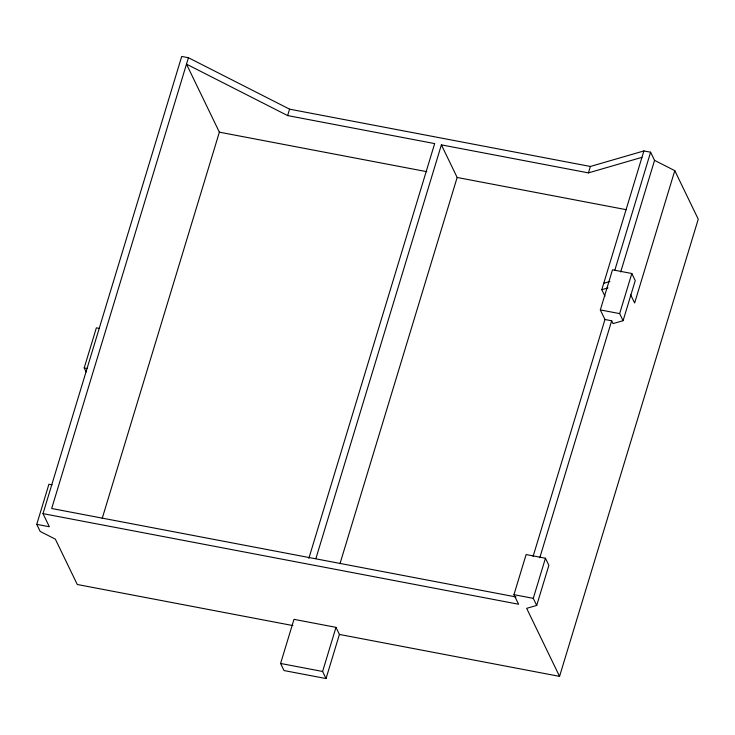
<?xml version="1.0" encoding="UTF-8"?>
<svg xmlns="http://www.w3.org/2000/svg" width="735" height="735" viewBox="0 0 735 735"><rect width="100%" height="100%" fill="white"/><g stroke="black" fill="none" stroke-linecap="round" stroke-linejoin="round"><path stroke-width="1.1" d="M292.916 625.577L77.276 584.5L55.346 539.15L40.177 531.433L36.75 524.349L48.914 484.246L52.066 484.843M86.16 371.983L84.194 367.941L96.368 327.838L99.519 328.435M36.75 524.349L49.355 526.747L43.016 513.636L181.71 56.448L188.436 57.725L289.581 109.166L590.389 166.468L643.897 150.932L650.613 152.209L654.554 160.359L674.785 170.639L698.25 219.186L559.555 676.375L339.414 634.443L335.996 627.35L293.982 619.348L280.595 663.466L284.022 670.55L326.037 678.552L339.414 634.443M188.436 57.725L51.68 508.501L516.016 596.958M102.211 518.377L219.37 132.171L186.488 64.147L287.633 115.579L434.67 143.591L308.856 558.324M287.633 115.579L289.581 109.166M315.912 558.508L441.395 144.869L588.441 172.881L641.949 157.345M339.993 563.671L457.152 177.466L441.395 144.869M326.037 678.552L322.61 671.468L335.996 627.35M588.441 172.881L590.389 166.468M604.951 296.214L601.8 289.691L643.897 150.932M43.016 513.636L518.579 604.234L513.949 594.67L526.122 554.558L545.443 558.242L548.87 565.325L536.706 605.438L526.664 608.35L559.555 676.375M600.33 309.922L612.503 269.818L631.824 273.503L635.251 280.586L623.087 320.69L613.045 323.602L611.676 320.772L604.96 319.495L600.33 309.922L619.66 313.606L623.087 320.69M614.782 270.333L650.613 152.209M533.077 556.45L604.96 319.495M620.707 271.922L654.554 160.359M539.793 557.727L611.676 320.772M536.706 605.438L533.279 598.345L545.443 558.242M619.66 313.606L631.824 273.503M674.785 170.639L634.636 302.985L630.667 294.781M603.747 283.269L609.921 281.477M601.8 289.691L607.974 287.899M219.37 132.171L426.759 171.678M457.152 177.466L626.22 209.677M84.194 367.941L87.346 368.538M513.949 594.67L533.279 598.345M280.595 663.466L322.61 671.468"/></g></svg>
